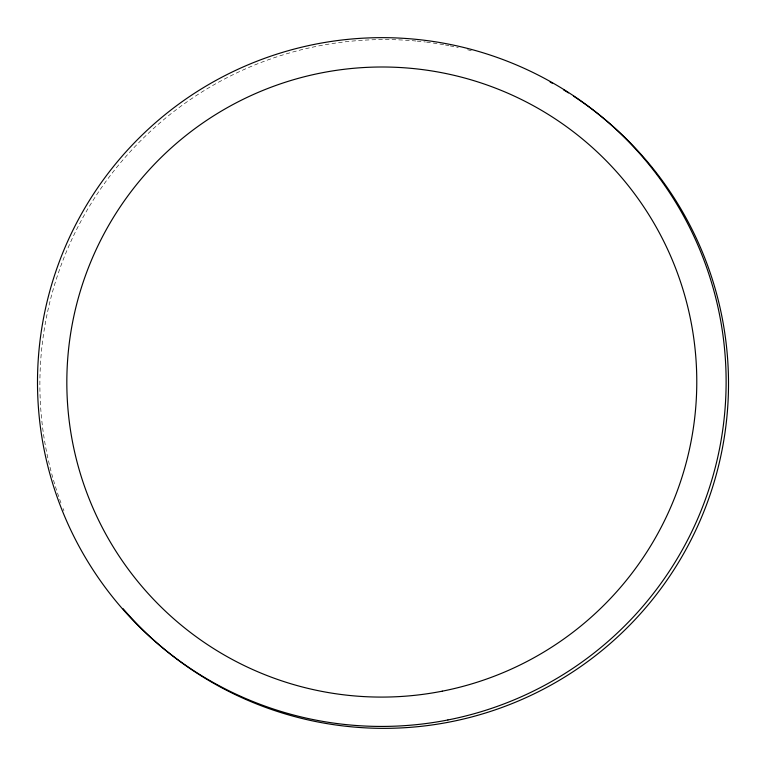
<?xml version="1.0" encoding="UTF-8"?>
<svg xmlns="http://www.w3.org/2000/svg" width="766" height="766" viewBox="0 0 766 766"><rect width="100%" height="100%" fill="white"/><g stroke="black" fill="none" stroke-linecap="round" stroke-linejoin="round"><path stroke-width="0.57" stroke-dasharray="3.83 2.87" d="M63.932 510.721A344.528 344.183 -51.3 0 1 63.061 508.509M60.964 502.936A344.528 344.183 -51.3 0 1 404.295 40.138M405.463 40.205A344.528 344.183 -51.3 0 1 416.015 41.01M417.183 41.125A344.528 344.183 -51.3 0 1 425.417 42.006M426.595 42.149A344.528 344.183 -51.3 0 1 444.242 44.792M445.41 44.993A344.528 344.183 -51.3 0 1 448.933 45.644M450.102 45.874A344.528 344.183 -51.3 0 1 458.279 47.559M467.557 49.733A344.528 344.183 -51.3 0 1 472.162 50.91"/><path stroke-width="1.15" d="M573.466 96.085A344.528 344.183 -51.3 0 1 642.731 611.163A344.528 344.183 -51.3 0 1 123.067 608.683M550.141 82.048A344.528 344.183 -51.3 0 1 552.219 83.197M563.498 89.775A344.528 344.183 -51.3 0 1 568.516 92.897M447.899 719.963A344.528 344.183 -51.3 0 0 641.401 155.546A344.528 344.183 -51.3 0 0 56.119 270.618A344.528 344.183 -51.3 0 0 447.899 719.963M442.269 691.171A315.171 314.855 -51.3 0 0 619.273 174.839A315.171 314.855 -51.3 0 0 83.867 280.117A315.171 314.855 -51.3 0 0 442.269 691.171"/></g></svg>
